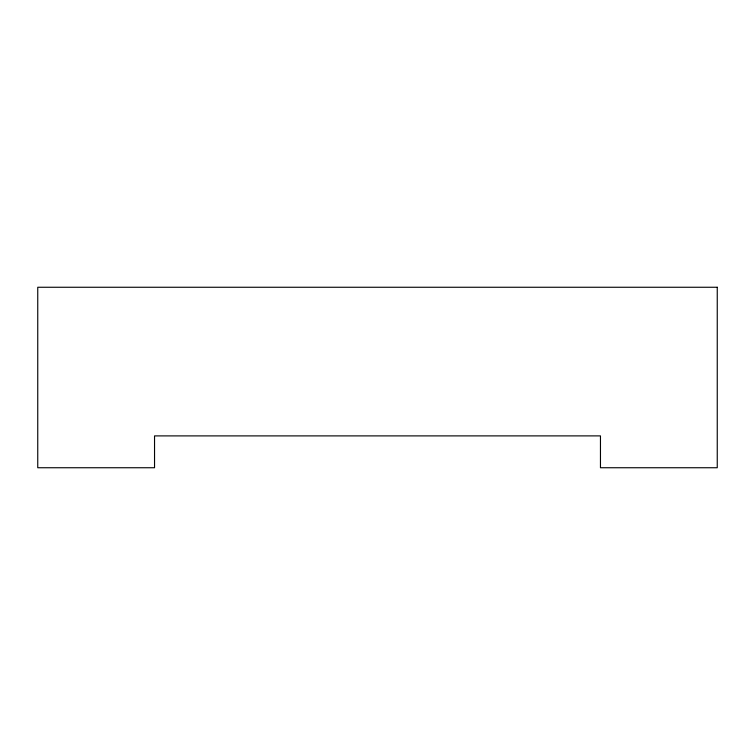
<?xml version="1.0" encoding="UTF-8"?>
<svg xmlns="http://www.w3.org/2000/svg" width="755" height="755" viewBox="0 0 755 755"><rect width="100%" height="100%" fill="white"/><g stroke="black" fill="none" stroke-linecap="round" stroke-linejoin="round"><path stroke-width="1.13" d="M717.25 287.259L37.75 287.259L37.75 467.741L154.539 467.741L154.539 435.899L600.461 435.89L600.461 467.741L717.25 467.741L717.25 287.259"/></g></svg>
